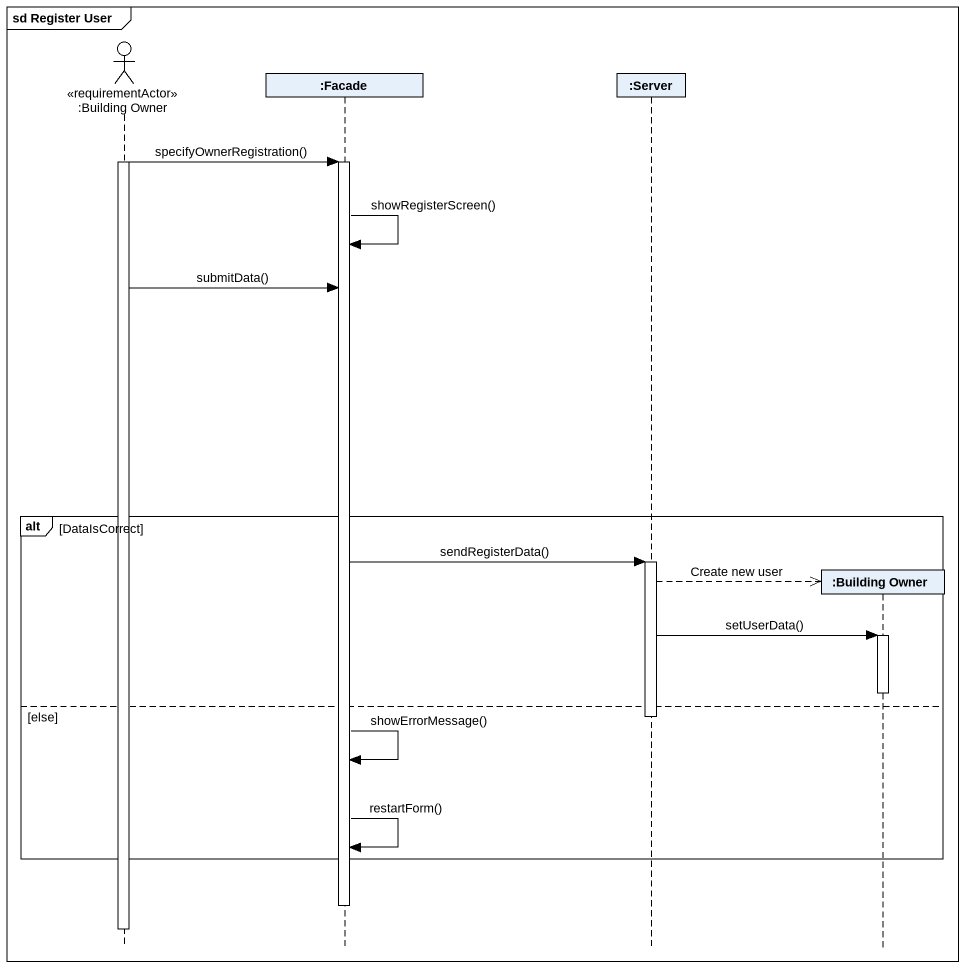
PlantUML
@startuml
mainframe sd Register User
hide footbox
actor ":Building Owner" as Building_Owner <<requirementActor>>
participant ":Facade" as Facade
participant ":Server" as Server
participant ":Building Owner" as Building_Owner_2

activate Building_Owner
Building_Owner -> Facade : specifyOwnerRegistration()
activate Facade
Facade -> Facade : showRegisterScreen()
Building_Owner -> Facade : submitData()
alt DataIsCorrect
  Facade -> Server : sendRegisterData()
  activate Server
  Server -->> Building_Owner_2 ** : Create new user
  Server -> Building_Owner_2 : setUserData()
  activate Building_Owner_2
  deactivate Building_Owner_2
else else
  deactivate Server
  Facade -> Facade : showErrorMessage()
  Facade -> Facade : restartForm()
end
deactivate Facade
deactivate Building_Owner
@enduml
